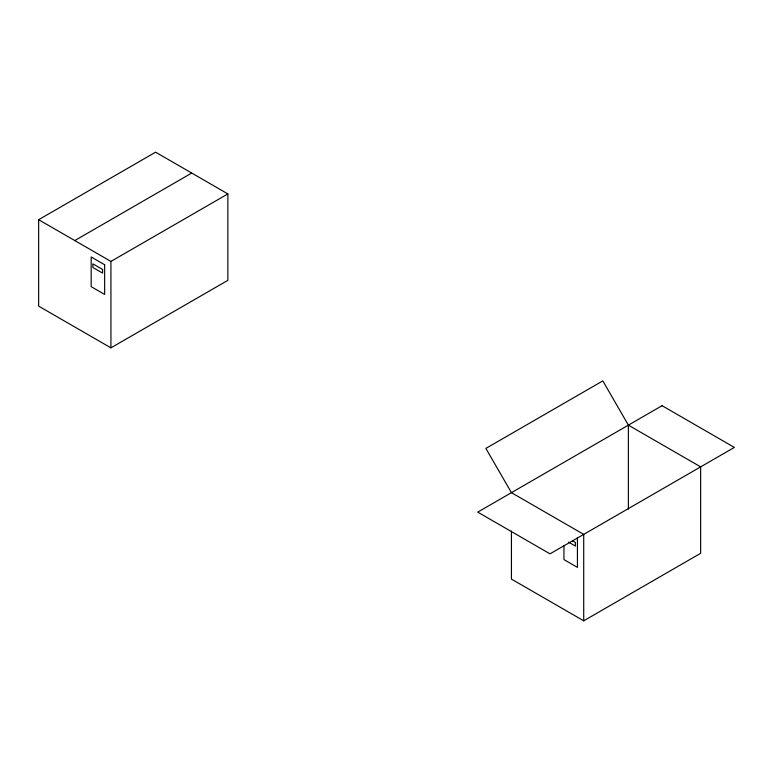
<?xml version="1.0" encoding="UTF-8"?>
<svg xmlns="http://www.w3.org/2000/svg" width="773" height="773" viewBox="0 0 773 773"><rect width="100%" height="100%" fill="white"/><g stroke="black" fill="none" stroke-linecap="round" stroke-linejoin="round"><path stroke-width="1.16" d="M38.65 219.706L155.595 152.184L227.871 193.917L227.871 280.338L110.925 347.85L38.65 306.127L38.65 219.706L110.925 261.429L227.871 193.917M74.788 240.567L191.733 173.046M583.712 620.816L700.647 553.294L700.647 466.873L628.381 425.15L602.824 380.886L485.879 448.408L511.436 492.662L583.712 534.385L583.712 620.816L511.436 579.083L511.436 531.07M572.455 540.752L575.373 542.433L575.373 546.067L568.57 542.134M628.381 425.15L628.381 509.165M577.431 537.728L577.431 567.382L563.952 559.604L563.952 545.371M110.925 261.429L110.925 347.85M662.075 405.69L477.733 512.122L550.009 553.845L734.35 447.412L662.075 405.69M104.645 264.762L91.175 256.994L91.175 286.648L104.645 294.426L104.645 264.762M102.587 269.477L92.876 263.864L92.876 267.497L102.587 273.101L102.587 269.477"/></g></svg>
